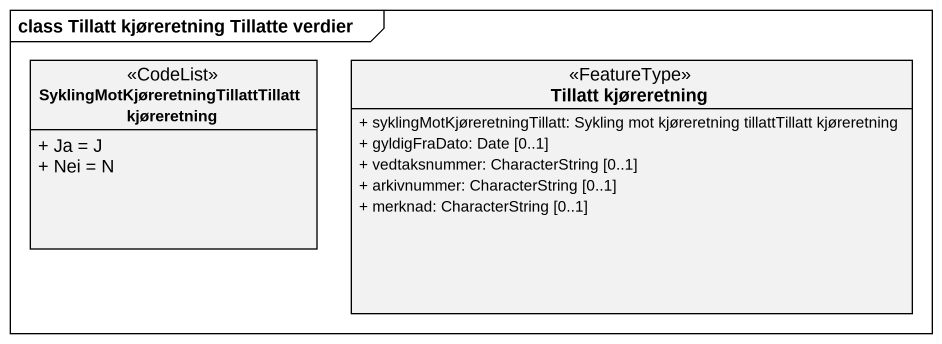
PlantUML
@startuml
mainframe class Tillatt kjøreretning Tillatte verdier
hide circle
hide empty members
skinparam classAttributeIconSize 0
class "SyklingMotKjøreretningTillattTillatt kjøreretning" as SyklingMotKjøreretningTillat <<CodeList>> {
  + Ja = J
  + Nei = N
}
class "Tillatt kjøreretning" as Tillatt_kjøreretning <<FeatureType>> {
  + syklingMotKjøreretningTillatt: Sykling mot kjøreretning tillattTillatt kjøreretning
  + gyldigFraDato: Date [0..1]
  + vedtaksnummer: CharacterString [0..1]
  + arkivnummer: CharacterString [0..1]
  + merknad: CharacterString [0..1]
}
@enduml
